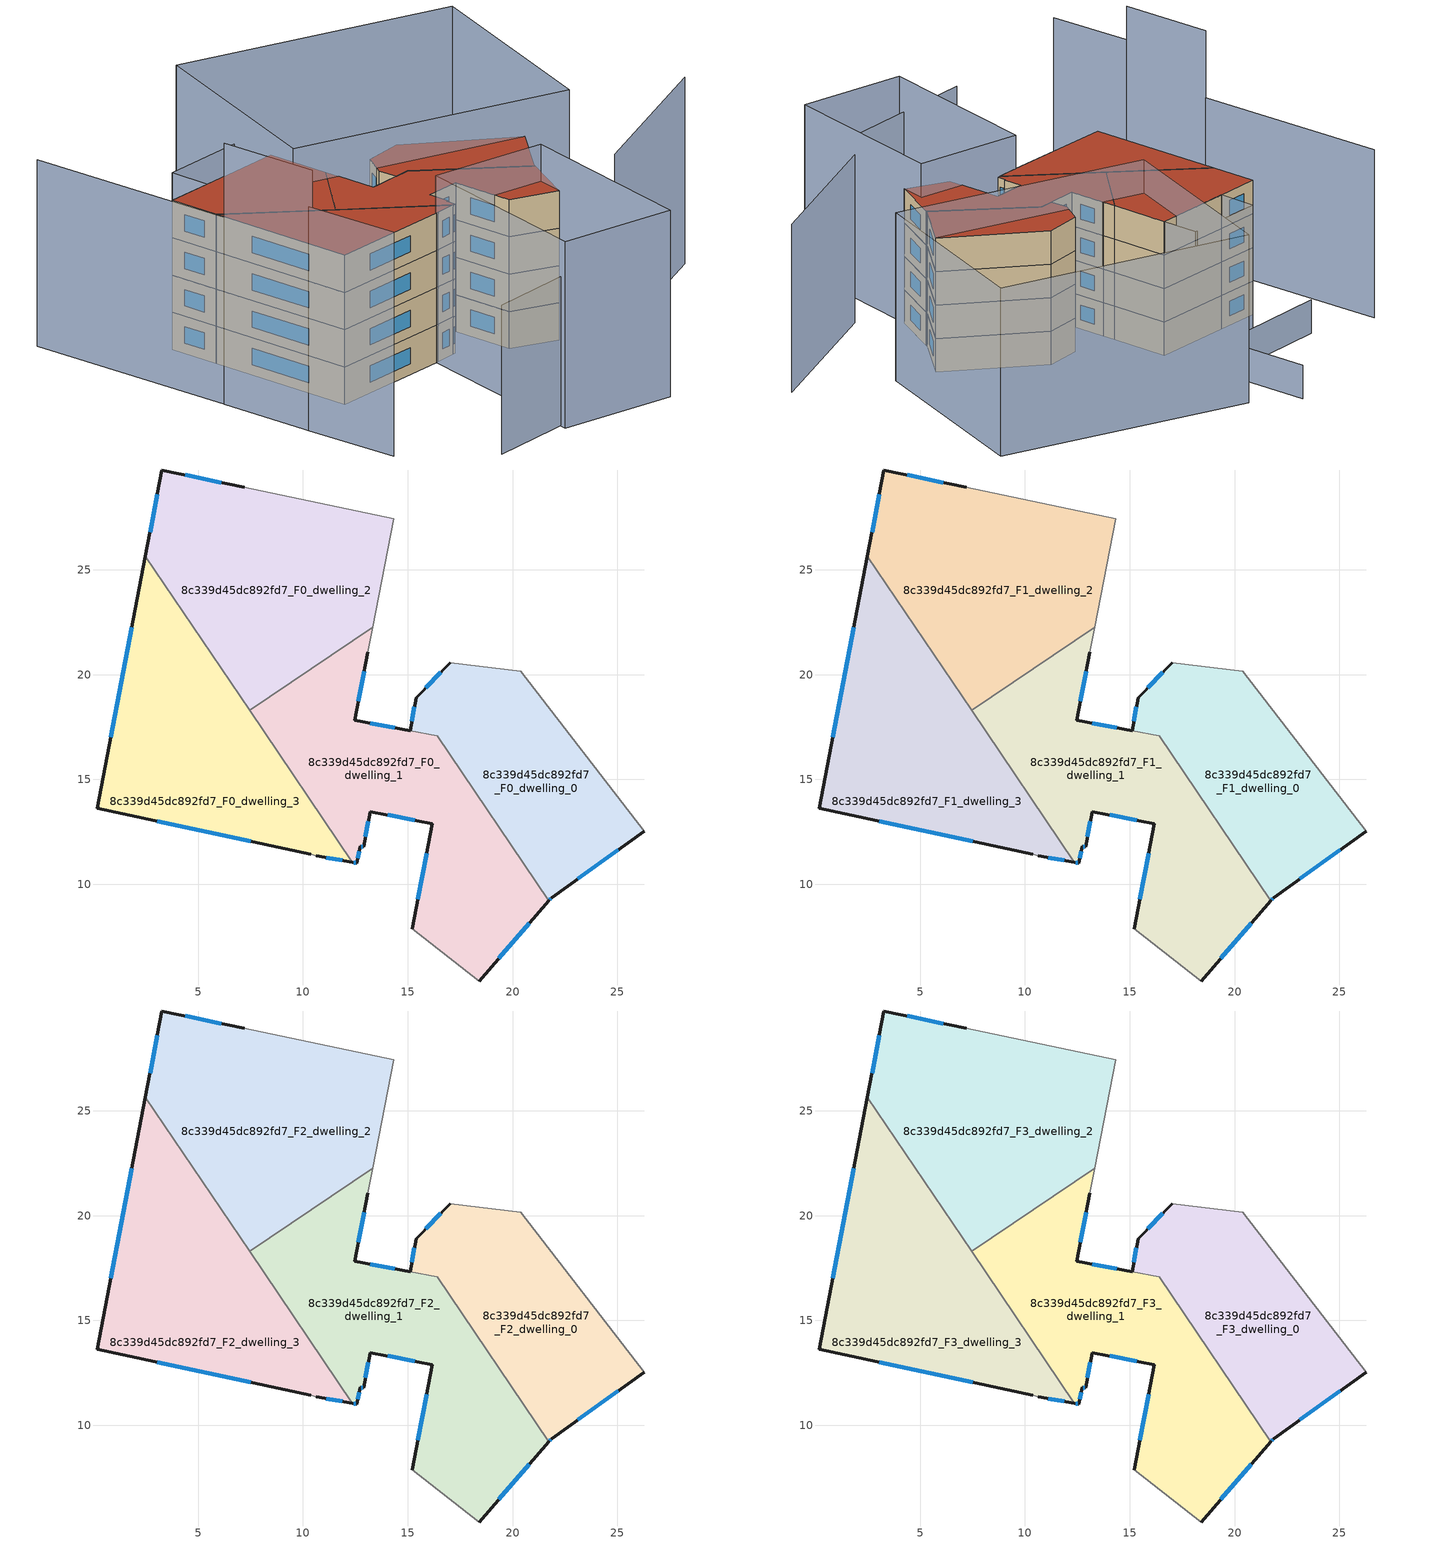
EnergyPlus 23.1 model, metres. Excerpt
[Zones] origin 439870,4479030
8c339d45dc892fd7_F0_dwelling_0
 floor ground (EU_floor_Construction): 20.39,20.15 26.28,12.53 21.85,9.37 21.72,9.22 16.39,17.09 15.12,17.33 15.39,18.9 17.02,20.58 z0
 wall outside (EU_wall_Construction): 21.72,9.22 21.85,9.37 26.28,12.53 / 17.02,20.58 15.39,18.9 15.12,17.33 z0:3
 wall adiabatic (EU_wall_Construction): 26.28,12.53 20.39,20.15 17.02,20.58 z0:3
 wall to 8c339d45dc892fd7_F0_dwelling_1 (EU_wall_Construction): 16.4,17.09 21.72,9.22 / 15.12,17.33 16.39,17.09 z0:3
 window (EU_Window_Construction): 23.1,10.26 25.04,11.64 / 21.76,9.26 21.82,9.33 / 15.32,18.46 15.2,17.77 / 16.56,20.11 15.85,19.37 z0.84:2.16
8c339d45dc892fd7_F0_dwelling_1
 floor ground (EU_floor_Construction): 16.4,17.09 21.72,9.22 18.41,5.39 15.21,7.88 16.18,12.89 13.21,13.47 12.89,11.78 12.73,11.81 12.57,11.01 12.36,11.05 7.46,18.29 13.33,22.26 13.1,21.07 12.48,17.82 15.11,17.33 z0
 wall outside (EU_wall_Construction): 15.11,17.33 12.48,17.82 13.1,21.07 / 18.41,5.39 21.72,9.22 / 12.36,11.05 12.57,11.01 12.73,11.81 12.89,11.78 13.21,13.47 16.18,12.89 15.21,7.88 z0:3
 wall to 8c339d45dc892fd7_F0_dwelling_2 (EU_wall_Construction): 13.33,22.26 7.46,18.29 z0:3
 wall adiabatic (EU_wall_Construction): 13.1,21.07 13.33,22.26 / 15.21,7.88 18.41,5.39 z0:3
 wall to 8c339d45dc892fd7_F0_dwelling_3 (EU_wall_Construction): 7.46,18.29 12.36,11.05 z0:3
 window (EU_Window_Construction): 12.65,18.73 12.92,20.16 / 14.37,17.47 13.22,17.68 / 19.34,6.46 20.79,8.14 / 15.91,11.48 15.48,9.29 / 14.05,13.31 15.34,13.05 / 12.98,12.26 13.12,13 / 12.78,11.8 12.85,11.79 / 12.61,11.23 12.69,11.58 / 12.42,11.04 12.51,11.02 z0.84:2.16
8c339d45dc892fd7_F0_dwelling_2
 floor ground (EU_floor_Construction): 14.33,27.44 13.33,22.26 7.46,18.29 2.49,25.64 3.28,29.76 7.22,28.92 z0
 wall outside (EU_wall_Construction): 7.22,28.92 3.28,29.76 2.49,25.64 z0:3
 wall adiabatic (EU_wall_Construction): 13.33,22.26 14.33,27.44 7.22,28.92 z0:3
 wall to 8c339d45dc892fd7_F0_dwelling_3 (EU_wall_Construction): 2.49,25.64 7.46,18.29 z0:3
 window (EU_Window_Construction): 6.11,29.16 4.38,29.52 / 3.06,28.6 2.71,26.8 z0.84:2.16
8c339d45dc892fd7_F0_dwelling_3
 floor ground (EU_floor_Construction): 2.49,25.64 12.36,11.05 10.64,11.37 10.38,11.43 0.19,13.63 z0
 wall outside (EU_wall_Construction): 2.49,25.64 0.19,13.63 10.38,11.43 / 10.64,11.37 12.36,11.05 z0:3
 wall adiabatic (EU_wall_Construction): 10.38,11.43 10.64,11.37 z0:3
 window (EU_Window_Construction): 1.84,22.27 0.84,17 / 11.12,11.28 11.88,11.14 / 3.05,13.01 7.52,12.05 z0.84:2.16
8c339d45dc892fd7_F1_dwelling_0
 floor to 8c339d45dc892fd7_F0_dwelling_0 (EU_floor_Construction): 20.39,20.15 26.28,12.53 21.85,9.37 21.72,9.22 16.39,17.09 15.12,17.33 15.39,18.9 17.02,20.58 z3
 wall outside (EU_wall_Construction): 21.72,9.22 21.85,9.37 26.28,12.53 / 17.02,20.58 15.39,18.9 15.12,17.33 z3:6
 wall adiabatic (EU_wall_Construction): 26.28,12.53 20.39,20.15 17.02,20.58 z3:6
 wall to 8c339d45dc892fd7_F1_dwelling_1 (EU_wall_Construction): 16.4,17.09 21.72,9.22 / 15.12,17.33 16.39,17.09 z3:6
 window (EU_Window_Construction): 23.1,10.26 25.04,11.64 / 21.76,9.26 21.82,9.33 / 15.32,18.46 15.2,17.77 / 16.56,20.11 15.85,19.37 z3.84:5.16
8c339d45dc892fd7_F1_dwelling_1
 floor to 8c339d45dc892fd7_F0_dwelling_1 (EU_floor_Construction): 16.4,17.09 21.72,9.22 18.41,5.39 15.21,7.88 16.18,12.89 13.21,13.47 12.89,11.78 12.73,11.81 12.57,11.01 12.36,11.05 7.46,18.29 13.33,22.26 13.1,21.07 12.48,17.82 15.11,17.33 z3
 wall outside (EU_wall_Construction): 15.11,17.33 12.48,17.82 13.1,21.07 / 18.41,5.39 21.72,9.22 / 12.36,11.05 12.57,11.01 12.73,11.81 12.89,11.78 13.21,13.47 16.18,12.89 15.21,7.88 z3:6
 wall to 8c339d45dc892fd7_F1_dwelling_2 (EU_wall_Construction): 13.33,22.26 7.46,18.29 z3:6
 wall adiabatic (EU_wall_Construction): 13.1,21.07 13.33,22.26 / 15.21,7.88 18.41,5.39 z3:6
 wall to 8c339d45dc892fd7_F1_dwelling_3 (EU_wall_Construction): 7.46,18.29 12.36,11.05 z3:6
 window (EU_Window_Construction): 12.65,18.73 12.92,20.16 / 14.37,17.47 13.22,17.68 / 19.34,6.46 20.79,8.14 / 15.91,11.48 15.48,9.29 / 14.05,13.31 15.34,13.05 / 12.98,12.26 13.12,13 / 12.78,11.8 12.85,11.79 / 12.61,11.23 12.69,11.58 / 12.42,11.04 12.51,11.02 z3.84:5.16
8c339d45dc892fd7_F1_dwelling_2
 floor to 8c339d45dc892fd7_F0_dwelling_2 (EU_floor_Construction): 14.33,27.44 13.33,22.26 7.46,18.29 2.49,25.64 3.28,29.76 7.22,28.92 z3
 wall outside (EU_wall_Construction): 7.22,28.92 3.28,29.76 2.49,25.64 z3:6
 wall adiabatic (EU_wall_Construction): 13.33,22.26 14.33,27.44 7.22,28.92 z3:6
 wall to 8c339d45dc892fd7_F1_dwelling_3 (EU_wall_Construction): 2.49,25.64 7.46,18.29 z3:6
 window (EU_Window_Construction): 6.11,29.16 4.38,29.52 / 3.06,28.6 2.71,26.8 z3.84:5.16
8c339d45dc892fd7_F1_dwelling_3
 floor to 8c339d45dc892fd7_F0_dwelling_3 (EU_floor_Construction): 2.49,25.64 12.36,11.05 10.64,11.37 10.38,11.43 0.19,13.63 z3
 wall outside (EU_wall_Construction): 2.49,25.64 0.19,13.63 10.38,11.43 / 10.64,11.37 12.36,11.05 z3:6
 wall adiabatic (EU_wall_Construction): 10.38,11.43 10.64,11.37 z3:6
 window (EU_Window_Construction): 1.84,22.27 0.84,17 / 11.12,11.28 11.88,11.14 / 3.05,13.01 7.52,12.05 z3.84:5.16
8c339d45dc892fd7_F2_dwelling_0
 floor to 8c339d45dc892fd7_F1_dwelling_0 (EU_floor_Construction): 20.39,20.15 26.28,12.53 21.85,9.37 21.72,9.22 16.39,17.09 15.12,17.33 15.39,18.9 17.02,20.58 z6
 wall outside (EU_wall_Construction): 21.72,9.22 21.85,9.37 26.28,12.53 / 17.02,20.58 15.39,18.9 15.12,17.33 z6:9
 wall adiabatic (EU_wall_Construction): 26.28,12.53 20.39,20.15 17.02,20.58 z6:9
 wall to 8c339d45dc892fd7_F2_dwelling_1 (EU_wall_Construction): 16.4,17.09 21.72,9.22 / 15.12,17.33 16.39,17.09 z6:9
 window (EU_Window_Construction): 23.1,10.26 25.04,11.64 / 21.76,9.26 21.82,9.33 / 15.32,18.46 15.2,17.77 / 16.56,20.11 15.85,19.37 z6.84:8.16
8c339d45dc892fd7_F2_dwelling_1
 floor to 8c339d45dc892fd7_F1_dwelling_1 (EU_floor_Construction): 16.4,17.09 21.72,9.22 18.41,5.39 15.21,7.88 16.18,12.89 13.21,13.47 12.89,11.78 12.73,11.81 12.57,11.01 12.36,11.05 7.46,18.29 13.33,22.26 13.1,21.07 12.48,17.82 15.11,17.33 z6
 wall outside (EU_wall_Construction): 15.11,17.33 12.48,17.82 13.1,21.07 / 18.41,5.39 21.72,9.22 / 12.36,11.05 12.57,11.01 12.73,11.81 12.89,11.78 13.21,13.47 16.18,12.89 15.21,7.88 z6:9
 wall to 8c339d45dc892fd7_F2_dwelling_2 (EU_wall_Construction): 13.33,22.26 7.46,18.29 z6:9
 wall adiabatic (EU_wall_Construction): 13.1,21.07 13.33,22.26 / 15.21,7.88 18.41,5.39 z6:9
 wall to 8c339d45dc892fd7_F2_dwelling_3 (EU_wall_Construction): 7.46,18.29 12.36,11.05 z6:9
 window (EU_Window_Construction): 12.65,18.73 12.92,20.16 / 14.37,17.47 13.22,17.68 / 19.34,6.46 20.79,8.14 / 15.91,11.48 15.48,9.29 / 14.05,13.31 15.34,13.05 / 12.98,12.26 13.12,13 / 12.78,11.8 12.85,11.79 / 12.61,11.23 12.69,11.58 / 12.42,11.04 12.51,11.02 z6.84:8.16
8c339d45dc892fd7_F2_dwelling_2
 floor to 8c339d45dc892fd7_F1_dwelling_2 (EU_floor_Construction): 14.33,27.44 13.33,22.26 7.46,18.29 2.49,25.64 3.28,29.76 7.22,28.92 z6
 wall outside (EU_wall_Construction): 7.22,28.92 3.28,29.76 2.49,25.64 z6:9
 wall adiabatic (EU_wall_Construction): 13.33,22.26 14.33,27.44 7.22,28.92 z6:9
 wall to 8c339d45dc892fd7_F2_dwelling_3 (EU_wall_Construction): 2.49,25.64 7.46,18.29 z6:9
 window (EU_Window_Construction): 6.11,29.16 4.38,29.52 / 3.06,28.6 2.71,26.8 z6.84:8.16
8c339d45dc892fd7_F2_dwelling_3
 floor to 8c339d45dc892fd7_F1_dwelling_3 (EU_floor_Construction): 2.49,25.64 12.36,11.05 10.64,11.37 10.38,11.43 0.19,13.63 z6
 wall outside (EU_wall_Construction): 2.49,25.64 0.19,13.63 10.38,11.43 / 10.64,11.37 12.36,11.05 z6:9
 wall adiabatic (EU_wall_Construction): 10.38,11.43 10.64,11.37 z6:9
 window (EU_Window_Construction): 1.84,22.27 0.84,17 / 11.12,11.28 11.88,11.14 / 3.05,13.01 7.52,12.05 z6.84:8.16
8c339d45dc892fd7_F3_dwelling_0
 floor to 8c339d45dc892fd7_F2_dwelling_0 (EU_floor_Construction): 20.39,20.15 26.28,12.53 21.85,9.37 21.72,9.22 16.39,17.09 15.12,17.33 15.39,18.9 17.02,20.58 z9
 wall outside (EU_wall_Construction): 21.72,9.22 21.85,9.37 26.28,12.53 / 17.02,20.58 15.39,18.9 15.12,17.33 z9:12
 wall adiabatic (EU_wall_Construction): 26.28,12.53 20.39,20.15 17.02,20.58 z9:12
 wall to 8c339d45dc892fd7_F3_dwelling_1 (EU_wall_Construction): 16.4,17.09 21.72,9.22 / 15.12,17.33 16.39,17.09 z9:12
 window (EU_Window_Construction): 23.1,10.26 25.04,11.64 / 21.76,9.26 21.82,9.33 / 15.32,18.46 15.2,17.77 / 16.56,20.11 15.85,19.37 z9.84:11.16
 roof outside (EU_roof_Construction): 26.28,12.53 20.39,20.15 17.02,20.58 15.39,18.9 15.12,17.33 16.39,17.09 21.72,9.22 21.85,9.37 z12
8c339d45dc892fd7_F3_dwelling_1
 floor to 8c339d45dc892fd7_F2_dwelling_1 (EU_floor_Construction): 16.4,17.09 21.72,9.22 18.41,5.39 15.21,7.88 16.18,12.89 13.21,13.47 12.89,11.78 12.73,11.81 12.57,11.01 12.36,11.05 7.46,18.29 13.33,22.26 13.1,21.07 12.48,17.82 15.11,17.33 z9
 wall outside (EU_wall_Construction): 15.11,17.33 12.48,17.82 13.1,21.07 / 18.41,5.39 21.72,9.22 / 12.36,11.05 12.57,11.01 12.73,11.81 12.89,11.78 13.21,13.47 16.18,12.89 15.21,7.88 z9:12
 wall to 8c339d45dc892fd7_F3_dwelling_2 (EU_wall_Construction): 13.33,22.26 7.46,18.29 z9:12
 wall adiabatic (EU_wall_Construction): 13.1,21.07 13.33,22.26 / 15.21,7.88 18.41,5.39 z9:12
 wall to 8c339d45dc892fd7_F3_dwelling_3 (EU_wall_Construction): 7.46,18.29 12.36,11.05 z9:12
 window (EU_Window_Construction): 12.65,18.73 12.92,20.16 / 14.37,17.47 13.22,17.68 / 19.34,6.46 20.79,8.14 / 15.91,11.48 15.48,9.29 / 14.05,13.31 15.34,13.05 / 12.98,12.26 13.12,13 / 12.78,11.8 12.85,11.79 / 12.61,11.23 12.69,11.58 / 12.42,11.04 12.51,11.02 z9.84:11.16
 roof outside (EU_roof_Construction): 18.41,5.39 21.72,9.22 16.4,17.09 15.12,17.33 12.48,17.82 13.1,21.07 13.33,22.26 7.46,18.29 12.36,11.05 12.57,11.01 12.73,11.81 12.89,11.78 13.21,13.47 16.18,12.89 15.21,7.88 z12
8c339d45dc892fd7_F3_dwelling_2
 floor to 8c339d45dc892fd7_F2_dwelling_2 (EU_floor_Construction): 14.33,27.44 13.33,22.26 7.46,18.29 2.49,25.64 3.28,29.76 7.22,28.92 z9
 wall outside (EU_wall_Construction): 7.22,28.92 3.28,29.76 2.49,25.64 z9:12
 wall adiabatic (EU_wall_Construction): 13.33,22.26 14.33,27.44 7.22,28.92 z9:12
 wall to 8c339d45dc892fd7_F3_dwelling_3 (EU_wall_Construction): 2.49,25.64 7.46,18.29 z9:12
 window (EU_Window_Construction): 6.11,29.16 4.38,29.52 / 3.06,28.6 2.71,26.8 z9.84:11.16
 roof outside (EU_roof_Construction): 13.33,22.26 14.33,27.44 7.22,28.92 3.28,29.76 2.49,25.64 7.46,18.29 z12
8c339d45dc892fd7_F3_dwelling_3
 floor to 8c339d45dc892fd7_F2_dwelling_3 (EU_floor_Construction): 2.49,25.64 12.36,11.05 10.64,11.37 10.38,11.43 0.19,13.63 z9
 wall outside (EU_wall_Construction): 2.49,25.64 0.19,13.63 10.38,11.43 / 10.64,11.37 12.36,11.05 z9:12
 wall adiabatic (EU_wall_Construction): 10.38,11.43 10.64,11.37 z9:12
 window (EU_Window_Construction): 1.84,22.27 0.84,17 / 11.12,11.28 11.88,11.14 / 3.05,13.01 7.52,12.05 z9.84:11.16
 roof outside (EU_roof_Construction): 12.36,11.05 2.49,25.64 0.19,13.63 10.38,11.43 10.64,11.37 z12
shading: 20.22,1.72 35.52,4.04 / -0.88,38.89 -3.96,21.49 / 3.96,-2.87 10.4,11.47 / 10.4,11.47 19.34,7.46 / 19.34,7.46 12.9,-6.89 / 12.9,-6.89 3.96,-2.87 / 29.39,10.46 9.9,23.16 / 9.9,23.16 19.72,38.25 / 19.72,38.25 39.21,25.55 / 39.21,25.55 29.39,10.46 z0:15; -2.6,-1.03 13.14,-4.03 / 14.33,27.44 7.19,28.93 / 7.19,28.93 7.89,32.25 / 7.89,32.25 15.03,30.76 / 15.03,30.76 14.33,27.44 z0:12; -5.4,13.66 -6.65,5.86 z0:18; -3.97,21.49 -5.45,13.32 z0:21; 16.87,41.74 15.4,33.79 / 15.4,33.79 4.43,35.82 z0:3
[Building]
EU S2 Campaign: North Axis=0; Terrain=City; Solar Distribution=FullExterior
[Site:Location]
Madrid: Latitude=40.5; Longitude=-3.5; Time Zone=1; Elevation=609
[SizingPeriod:WeatherFileDays]
AnnualSizingPeriod: Begin Month=1; Begin Day of Month=1; End Month=12; End Day of Month=31; Day of Week for Start Day=Monday; Use Weather File Daylight Saving Period=No; Use Weather File Rain and Snow Indicators=No
[MATERIAL]
EU_InternalMass_Material: Roughness=MediumRough; Thickness=0.1; Conductivity=1; Density=1800; Specific Heat=900; Thermal Absorptance=0.9; Solar Absorptance=0.7; Visible Absorptance=0.7
[MATERIAL:NOMASS] Roughness=MediumRough; Thermal Absorptance=0.9; Solar Absorptance=0.7; Visible Absorptance=0.7
Name | Thermal Resistance
EU_wall_NoMass; EU_roof_NoMass | 2.16768
EU_floor_NoMass | 1.14339
[WINDOWMATERIAL:SIMPLEGLAZINGSYSTEM]
EU_Window_SimpleGlazing: UFactor=3.23888; Solar Heat Gain Coefficient=0.85; Visible Transmittance=0.85
[CONSTRUCTION]
EU_wall_Construction: EU_wall_NoMass
EU_roof_Construction: EU_roof_NoMass
EU_floor_Construction: EU_floor_NoMass
EU_InternalMass_Construction: EU_InternalMass_Material
EU_Window_Construction: EU_Window_SimpleGlazing
[ZONE] Type=1; Multiplier=1; Ceiling Height=autocalculate; Floor Area=autocalculate; Part of Total Floor Area=Yes
Name | Volume
8c339d45dc892fd7_F0_dwelling_0; 8c339d45dc892fd7_F1_dwelling_0; 8c339d45dc892fd7_F2_dwelling_0; 8c339d45dc892fd7_F3_dwelling_0 | 180.675
8c339d45dc892fd7_F0_dwelling_1; 8c339d45dc892fd7_F1_dwelling_1; 8c339d45dc892fd7_F2_dwelling_1; 8c339d45dc892fd7_F3_dwelling_1 | 251.794
8c339d45dc892fd7_F0_dwelling_2; 8c339d45dc892fd7_F1_dwelling_2; 8c339d45dc892fd7_F2_dwelling_2; 8c339d45dc892fd7_F3_dwelling_2 | 254.365
8c339d45dc892fd7_F0_dwelling_3; 8c339d45dc892fd7_F1_dwelling_3; 8c339d45dc892fd7_F2_dwelling_3; 8c339d45dc892fd7_F3_dwelling_3 | 228.946
[INTERNALMASS] Construction=EU_InternalMass_Construction
Name | Zone or ZoneList | Surface Area
8c339d45dc892fd7_F0_dwelling_0_EU_InternalMass | 8c339d45dc892fd7_F0_dwelling_0 | 60.2252
8c339d45dc892fd7_F0_dwelling_1_EU_InternalMass | 8c339d45dc892fd7_F0_dwelling_1 | 83.9334
8c339d45dc892fd7_F0_dwelling_2_EU_InternalMass | 8c339d45dc892fd7_F0_dwelling_2 | 84.7897
8c339d45dc892fd7_F0_dwelling_3_EU_InternalMass | 8c339d45dc892fd7_F0_dwelling_3 | 76.3153
8c339d45dc892fd7_F1_dwelling_0_EU_InternalMass | 8c339d45dc892fd7_F1_dwelling_0 | 60.2252
8c339d45dc892fd7_F1_dwelling_1_EU_InternalMass | 8c339d45dc892fd7_F1_dwelling_1 | 83.9334
8c339d45dc892fd7_F1_dwelling_2_EU_InternalMass | 8c339d45dc892fd7_F1_dwelling_2 | 84.7897
8c339d45dc892fd7_F1_dwelling_3_EU_InternalMass | 8c339d45dc892fd7_F1_dwelling_3 | 76.3153
8c339d45dc892fd7_F2_dwelling_0_EU_InternalMass | 8c339d45dc892fd7_F2_dwelling_0 | 60.2252
8c339d45dc892fd7_F2_dwelling_1_EU_InternalMass | 8c339d45dc892fd7_F2_dwelling_1 | 83.9334
8c339d45dc892fd7_F2_dwelling_2_EU_InternalMass | 8c339d45dc892fd7_F2_dwelling_2 | 84.7897
8c339d45dc892fd7_F2_dwelling_3_EU_InternalMass | 8c339d45dc892fd7_F2_dwelling_3 | 76.3153
8c339d45dc892fd7_F3_dwelling_0_EU_InternalMass | 8c339d45dc892fd7_F3_dwelling_0 | 60.2252
8c339d45dc892fd7_F3_dwelling_1_EU_InternalMass | 8c339d45dc892fd7_F3_dwelling_1 | 83.9334
8c339d45dc892fd7_F3_dwelling_2_EU_InternalMass | 8c339d45dc892fd7_F3_dwelling_2 | 84.7897
8c339d45dc892fd7_F3_dwelling_3_EU_InternalMass | 8c339d45dc892fd7_F3_dwelling_3 | 76.3153
[OTHEREQUIPMENT] Fuel Type=Electricity; Design Level Calculation Method=Watts/Area; Power per Zone Floor Area=1; Fraction Latent=0; Fraction Radiant=0; Fraction Lost=0; Carbon Dioxide Generation Rate=0; EndUse Subcategory=EU_Step8_InternalGains
Name | Zone or ZoneList or Space or SpaceList | Schedule
EU_Step8_InternalGain_8c339d45dc892fd7_F0_dwelling_0_f000 | 8c339d45dc892fd7_F0_dwelling_0 | EU_Step8_GainSchedule_8c339d45dc892fd7_F0_dwelling_0_f000
EU_Step8_InternalGain_8c339d45dc892fd7_F0_dwelling_1_f000 | 8c339d45dc892fd7_F0_dwelling_1 | EU_Step8_GainSchedule_8c339d45dc892fd7_F0_dwelling_1_f000
EU_Step8_InternalGain_8c339d45dc892fd7_F0_dwelling_2_f000 | 8c339d45dc892fd7_F0_dwelling_2 | EU_Step8_GainSchedule_8c339d45dc892fd7_F0_dwelling_2_f000
EU_Step8_InternalGain_8c339d45dc892fd7_F0_dwelling_3_f000 | 8c339d45dc892fd7_F0_dwelling_3 | EU_Step8_GainSchedule_8c339d45dc892fd7_F0_dwelling_3_f000
EU_Step8_InternalGain_8c339d45dc892fd7_F1_dwelling_0_f000 | 8c339d45dc892fd7_F1_dwelling_0 | EU_Step8_GainSchedule_8c339d45dc892fd7_F1_dwelling_0_f000
EU_Step8_InternalGain_8c339d45dc892fd7_F1_dwelling_1_f000 | 8c339d45dc892fd7_F1_dwelling_1 | EU_Step8_GainSchedule_8c339d45dc892fd7_F1_dwelling_1_f000
EU_Step8_InternalGain_8c339d45dc892fd7_F1_dwelling_2_f000 | 8c339d45dc892fd7_F1_dwelling_2 | EU_Step8_GainSchedule_8c339d45dc892fd7_F1_dwelling_2_f000
EU_Step8_InternalGain_8c339d45dc892fd7_F1_dwelling_3_f000 | 8c339d45dc892fd7_F1_dwelling_3 | EU_Step8_GainSchedule_8c339d45dc892fd7_F1_dwelling_3_f000
EU_Step8_InternalGain_8c339d45dc892fd7_F2_dwelling_0_f000 | 8c339d45dc892fd7_F2_dwelling_0 | EU_Step8_GainSchedule_8c339d45dc892fd7_F2_dwelling_0_f000
EU_Step8_InternalGain_8c339d45dc892fd7_F2_dwelling_1_f000 | 8c339d45dc892fd7_F2_dwelling_1 | EU_Step8_GainSchedule_8c339d45dc892fd7_F2_dwelling_1_f000
EU_Step8_InternalGain_8c339d45dc892fd7_F2_dwelling_2_f000 | 8c339d45dc892fd7_F2_dwelling_2 | EU_Step8_GainSchedule_8c339d45dc892fd7_F2_dwelling_2_f000
EU_Step8_InternalGain_8c339d45dc892fd7_F2_dwelling_3_f000 | 8c339d45dc892fd7_F2_dwelling_3 | EU_Step8_GainSchedule_8c339d45dc892fd7_F2_dwelling_3_f000
EU_Step8_InternalGain_8c339d45dc892fd7_F3_dwelling_0_f000 | 8c339d45dc892fd7_F3_dwelling_0 | EU_Step8_GainSchedule_8c339d45dc892fd7_F3_dwelling_0_f000
EU_Step8_InternalGain_8c339d45dc892fd7_F3_dwelling_1_f000 | 8c339d45dc892fd7_F3_dwelling_1 | EU_Step8_GainSchedule_8c339d45dc892fd7_F3_dwelling_1_f000
EU_Step8_InternalGain_8c339d45dc892fd7_F3_dwelling_2_f000 | 8c339d45dc892fd7_F3_dwelling_2 | EU_Step8_GainSchedule_8c339d45dc892fd7_F3_dwelling_2_f000
EU_Step8_InternalGain_8c339d45dc892fd7_F3_dwelling_3_f000 | 8c339d45dc892fd7_F3_dwelling_3 | EU_Step8_GainSchedule_8c339d45dc892fd7_F3_dwelling_3_f000
[ZONEVENTILATION:DESIGNFLOWRATE] Schedule=EU_AlwaysOn; Design Flow Rate Calculation Method=AirChanges/Hour; Air Changes per Hour=0.480546; Ventilation Type=Natural; Fan Pressure Rise=0; Fan Total Efficiency=1; Constant Term Coefficient=1; Temperature Term Coefficient=0; Velocity Term Coefficient=0; Velocity Squared Term Coefficient=0; Minimum Indoor Temperature=-100; Maximum Indoor Temperature=100; Delta Temperature=-100; Minimum Outdoor Temperature=-100; Maximum Outdoor Temperature=100; Maximum Wind Speed=40
Name | Zone or ZoneList or Space or SpaceList
EU_ConstantAir_8c339d45dc892fd7_F0_dwelling_0 | 8c339d45dc892fd7_F0_dwelling_0
EU_ConstantAir_8c339d45dc892fd7_F0_dwelling_1 | 8c339d45dc892fd7_F0_dwelling_1
EU_ConstantAir_8c339d45dc892fd7_F0_dwelling_2 | 8c339d45dc892fd7_F0_dwelling_2
EU_ConstantAir_8c339d45dc892fd7_F0_dwelling_3 | 8c339d45dc892fd7_F0_dwelling_3
EU_ConstantAir_8c339d45dc892fd7_F1_dwelling_0 | 8c339d45dc892fd7_F1_dwelling_0
EU_ConstantAir_8c339d45dc892fd7_F1_dwelling_1 | 8c339d45dc892fd7_F1_dwelling_1
EU_ConstantAir_8c339d45dc892fd7_F1_dwelling_2 | 8c339d45dc892fd7_F1_dwelling_2
EU_ConstantAir_8c339d45dc892fd7_F1_dwelling_3 | 8c339d45dc892fd7_F1_dwelling_3
EU_ConstantAir_8c339d45dc892fd7_F2_dwelling_0 | 8c339d45dc892fd7_F2_dwelling_0
EU_ConstantAir_8c339d45dc892fd7_F2_dwelling_1 | 8c339d45dc892fd7_F2_dwelling_1
EU_ConstantAir_8c339d45dc892fd7_F2_dwelling_2 | 8c339d45dc892fd7_F2_dwelling_2
EU_ConstantAir_8c339d45dc892fd7_F2_dwelling_3 | 8c339d45dc892fd7_F2_dwelling_3
EU_ConstantAir_8c339d45dc892fd7_F3_dwelling_0 | 8c339d45dc892fd7_F3_dwelling_0
EU_ConstantAir_8c339d45dc892fd7_F3_dwelling_1 | 8c339d45dc892fd7_F3_dwelling_1
EU_ConstantAir_8c339d45dc892fd7_F3_dwelling_2 | 8c339d45dc892fd7_F3_dwelling_2
EU_ConstantAir_8c339d45dc892fd7_F3_dwelling_3 | 8c339d45dc892fd7_F3_dwelling_3
[HVACTEMPLATE:THERMOSTAT] Constant Heating Setpoint=20; Constant Cooling Setpoint=50
EU_HeatOnly_8c339d45dc892fd7_F0_dwelling_0; EU_HeatOnly_8c339d45dc892fd7_F0_dwelling_1; EU_HeatOnly_8c339d45dc892fd7_F0_dwelling_2; EU_HeatOnly_8c339d45dc892fd7_F0_dwelling_3; EU_HeatOnly_8c339d45dc892fd7_F1_dwelling_0; EU_HeatOnly_8c339d45dc892fd7_F1_dwelling_1; EU_HeatOnly_8c339d45dc892fd7_F1_dwelling_2; EU_HeatOnly_8c339d45dc892fd7_F1_dwelling_3; EU_HeatOnly_8c339d45dc892fd7_F2_dwelling_0; EU_HeatOnly_8c339d45dc892fd7_F2_dwelling_1; EU_HeatOnly_8c339d45dc892fd7_F2_dwelling_2; EU_HeatOnly_8c339d45dc892fd7_F2_dwelling_3; EU_HeatOnly_8c339d45dc892fd7_F3_dwelling_0; EU_HeatOnly_8c339d45dc892fd7_F3_dwelling_1; EU_HeatOnly_8c339d45dc892fd7_F3_dwelling_2; EU_HeatOnly_8c339d45dc892fd7_F3_dwelling_3
[HVACTEMPLATE:ZONE:IDEALLOADSAIRSYSTEM] System Availability Schedule=EU_AlwaysOn; Maximum Heating Supply Air Temperature=50; Minimum Cooling Supply Air Temperature=13; Maximum Heating Supply Air Humidity Ratio=0.0156; Minimum Cooling Supply Air Humidity Ratio=0.0077; Heating Limit=NoLimit; Cooling Limit=NoLimit; Heating Availability Schedule=EU_AlwaysOn; Cooling Availability Schedule=EU_CoolingOff; Dehumidification Control Type=ConstantSensibleHeatRatio; Cooling Sensible Heat Ratio=0.7; Dehumidification Setpoint=60; Humidification Control Type=None; Humidification Setpoint=30; Outdoor Air Method=None; Outdoor Air Flow Rate per Person=0.00944; Outdoor Air Flow Rate per Zone Floor Area=0; Outdoor Air Flow Rate per Zone=0; Demand Controlled Ventilation Type=None; Outdoor Air Economizer Type=NoEconomizer; Heat Recovery Type=None; Sensible Heat Recovery Effectiveness=0.7; Latent Heat Recovery Effectiveness=0.65
Name | Template Thermostat
8c339d45dc892fd7_F0_dwelling_0 | EU_HeatOnly_8c339d45dc892fd7_F0_dwelling_0
8c339d45dc892fd7_F0_dwelling_1 | EU_HeatOnly_8c339d45dc892fd7_F0_dwelling_1
8c339d45dc892fd7_F0_dwelling_2 | EU_HeatOnly_8c339d45dc892fd7_F0_dwelling_2
8c339d45dc892fd7_F0_dwelling_3 | EU_HeatOnly_8c339d45dc892fd7_F0_dwelling_3
8c339d45dc892fd7_F1_dwelling_0 | EU_HeatOnly_8c339d45dc892fd7_F1_dwelling_0
8c339d45dc892fd7_F1_dwelling_1 | EU_HeatOnly_8c339d45dc892fd7_F1_dwelling_1
8c339d45dc892fd7_F1_dwelling_2 | EU_HeatOnly_8c339d45dc892fd7_F1_dwelling_2
8c339d45dc892fd7_F1_dwelling_3 | EU_HeatOnly_8c339d45dc892fd7_F1_dwelling_3
8c339d45dc892fd7_F2_dwelling_0 | EU_HeatOnly_8c339d45dc892fd7_F2_dwelling_0
8c339d45dc892fd7_F2_dwelling_1 | EU_HeatOnly_8c339d45dc892fd7_F2_dwelling_1
8c339d45dc892fd7_F2_dwelling_2 | EU_HeatOnly_8c339d45dc892fd7_F2_dwelling_2
8c339d45dc892fd7_F2_dwelling_3 | EU_HeatOnly_8c339d45dc892fd7_F2_dwelling_3
8c339d45dc892fd7_F3_dwelling_0 | EU_HeatOnly_8c339d45dc892fd7_F3_dwelling_0
8c339d45dc892fd7_F3_dwelling_1 | EU_HeatOnly_8c339d45dc892fd7_F3_dwelling_1
8c339d45dc892fd7_F3_dwelling_2 | EU_HeatOnly_8c339d45dc892fd7_F3_dwelling_2
8c339d45dc892fd7_F3_dwelling_3 | EU_HeatOnly_8c339d45dc892fd7_F3_dwelling_3
[SIZING:ZONE] Zone Cooling Design Supply Air Temperature Input Method=SupplyAirTemperature; Zone Cooling Design Supply Air Temperature=13; Zone Heating Design Supply Air Temperature Input Method=SupplyAirTemperature; Zone Heating Design Supply Air Temperature=50; Zone Cooling Design Supply Air Humidity Ratio=0.008; Zone Heating Design Supply Air Humidity Ratio=0.008; Cooling Design Air Flow Method=DesignDay; Cooling Design Air Flow Rate=0; Cooling Minimum Air Flow per Zone Floor Area=0.000762; Cooling Minimum Air Flow=0; Cooling Minimum Air Flow Fraction=0.2; Heating Design Air Flow Method=DesignDay; Heating Design Air Flow Rate=0; Heating Maximum Air Flow per Zone Floor Area=0.002032; Heating Maximum Air Flow=0.141576; Heating Maximum Air Flow Fraction=0.3; Account for Dedicated Outdoor Air System=No; Dedicated Outdoor Air System Control Strategy=NeutralSupplyAir; Dedicated Outdoor Air Low Setpoint Temperature for Design=autosize; Dedicated Outdoor Air High Setpoint Temperature for Design=autosize; Zone Load Sizing Method=Sensible Load Only No Latent Load; Zone Latent Cooling Design Supply Air Humidity Ratio Input Method=HumidityRatioDifference; Zone Cooling Design Supply Air Humidity Ratio Difference=0.005; Zone Latent Heating Design Supply Air Humidity Ratio Input Method=HumidityRatioDifference; Zone Humidification Design Supply Air Humidity Ratio Difference=0.005
8c339d45dc892fd7_F0_dwelling_0; 8c339d45dc892fd7_F0_dwelling_1; 8c339d45dc892fd7_F0_dwelling_2; 8c339d45dc892fd7_F0_dwelling_3; 8c339d45dc892fd7_F1_dwelling_0; 8c339d45dc892fd7_F1_dwelling_1; 8c339d45dc892fd7_F1_dwelling_2; 8c339d45dc892fd7_F1_dwelling_3; 8c339d45dc892fd7_F2_dwelling_0; 8c339d45dc892fd7_F2_dwelling_1; 8c339d45dc892fd7_F2_dwelling_2; 8c339d45dc892fd7_F2_dwelling_3; 8c339d45dc892fd7_F3_dwelling_0; 8c339d45dc892fd7_F3_dwelling_1; 8c339d45dc892fd7_F3_dwelling_2; 8c339d45dc892fd7_F3_dwelling_3
[SCHEDULE:CONSTANT]
Name | Hourly Value
EU_AlwaysOn | 1
EU_CoolingOff | 0
[SCHEDULE:FILE] Column Number=1; Rows to Skip at Top=0; Number of Hours of Data=8760; Column Separator=Comma; Interpolate to Timestep=No; Minutes per Item=60; Adjust Schedule for Daylight Savings=Yes
Name | File
EU_Step8_GainSchedule_8c339d45dc892fd7_F0_dwelling_0_f000 | ../../schedules/8c339d45dc892fd7/8c339d45dc892fd7_F0_dwelling_0_f000_gain.csv
EU_Step8_GainSchedule_8c339d45dc892fd7_F0_dwelling_1_f000 | ../../schedules/8c339d45dc892fd7/8c339d45dc892fd7_F0_dwelling_1_f000_gain.csv
EU_Step8_GainSchedule_8c339d45dc892fd7_F0_dwelling_2_f000 | ../../schedules/8c339d45dc892fd7/8c339d45dc892fd7_F0_dwelling_2_f000_gain.csv
EU_Step8_GainSchedule_8c339d45dc892fd7_F0_dwelling_3_f000 | ../../schedules/8c339d45dc892fd7/8c339d45dc892fd7_F0_dwelling_3_f000_gain.csv
EU_Step8_GainSchedule_8c339d45dc892fd7_F1_dwelling_0_f000 | ../../schedules/8c339d45dc892fd7/8c339d45dc892fd7_F1_dwelling_0_f000_gain.csv
EU_Step8_GainSchedule_8c339d45dc892fd7_F1_dwelling_1_f000 | ../../schedules/8c339d45dc892fd7/8c339d45dc892fd7_F1_dwelling_1_f000_gain.csv
EU_Step8_GainSchedule_8c339d45dc892fd7_F1_dwelling_2_f000 | ../../schedules/8c339d45dc892fd7/8c339d45dc892fd7_F1_dwelling_2_f000_gain.csv
EU_Step8_GainSchedule_8c339d45dc892fd7_F1_dwelling_3_f000 | ../../schedules/8c339d45dc892fd7/8c339d45dc892fd7_F1_dwelling_3_f000_gain.csv
EU_Step8_GainSchedule_8c339d45dc892fd7_F2_dwelling_0_f000 | ../../schedules/8c339d45dc892fd7/8c339d45dc892fd7_F2_dwelling_0_f000_gain.csv
EU_Step8_GainSchedule_8c339d45dc892fd7_F2_dwelling_1_f000 | ../../schedules/8c339d45dc892fd7/8c339d45dc892fd7_F2_dwelling_1_f000_gain.csv
EU_Step8_GainSchedule_8c339d45dc892fd7_F2_dwelling_2_f000 | ../../schedules/8c339d45dc892fd7/8c339d45dc892fd7_F2_dwelling_2_f000_gain.csv
EU_Step8_GainSchedule_8c339d45dc892fd7_F2_dwelling_3_f000 | ../../schedules/8c339d45dc892fd7/8c339d45dc892fd7_F2_dwelling_3_f000_gain.csv
EU_Step8_GainSchedule_8c339d45dc892fd7_F3_dwelling_0_f000 | ../../schedules/8c339d45dc892fd7/8c339d45dc892fd7_F3_dwelling_0_f000_gain.csv
EU_Step8_GainSchedule_8c339d45dc892fd7_F3_dwelling_1_f000 | ../../schedules/8c339d45dc892fd7/8c339d45dc892fd7_F3_dwelling_1_f000_gain.csv
EU_Step8_GainSchedule_8c339d45dc892fd7_F3_dwelling_2_f000 | ../../schedules/8c339d45dc892fd7/8c339d45dc892fd7_F3_dwelling_2_f000_gain.csv
EU_Step8_GainSchedule_8c339d45dc892fd7_F3_dwelling_3_f000 | ../../schedules/8c339d45dc892fd7/8c339d45dc892fd7_F3_dwelling_3_f000_gain.csv
